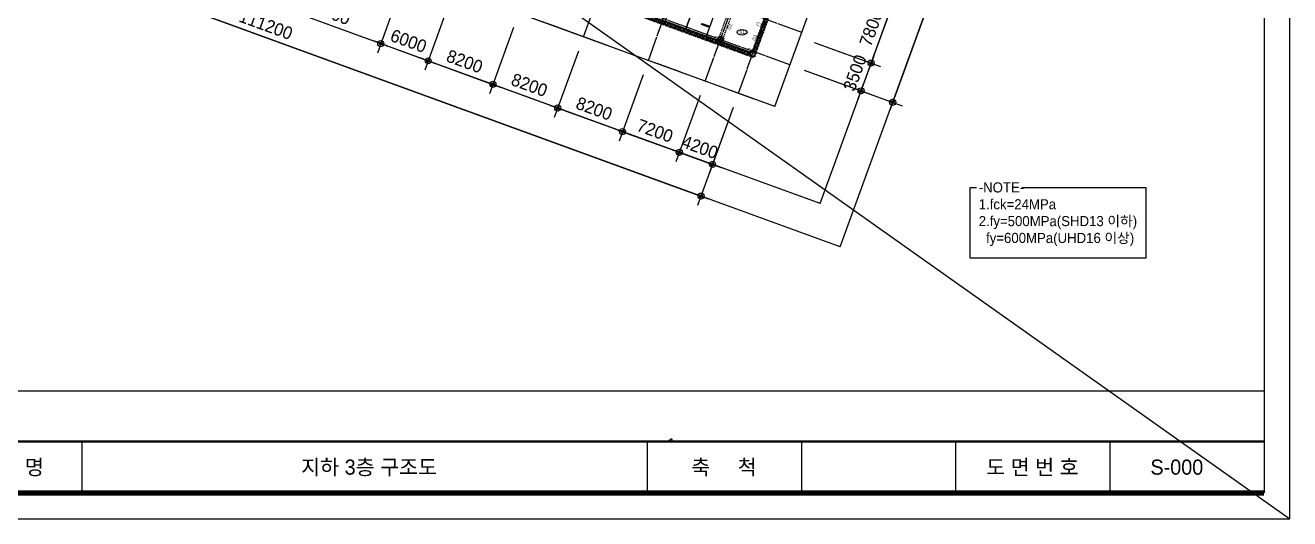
# Model space of a CAD drawing. Extents: x -1102843 to -728745, y -1929973 to -1633103.
# Drawn here: x -1005085 to -854660, y -1929973 to -1871357 of the extents above; entities that cross this region are included whole.
import ezdxf
from ezdxf.enums import TextEntityAlignment as Align

# ---------------------------------------------------------------- set-up
doc = ezdxf.new("R2010")
doc.units = 0
doc.header["$LTSCALE"] = 100
doc.header["$MEASUREMENT"] = 0
for name, pattern in [('CEN', [62, 60, -1, 0, -1]), ('HID', [2.3, 1.5, -0.8]), ('HIDDEN', [0.375, 0.25, -0.125])]:
    doc.linetypes.add(name, pattern=pattern)
doc.layers.get('0').update_dxf_attribs({"linetype": 'CONTINUOUS'})
doc.layers.get('DEFPOINTS').update_dxf_attribs({"color": 114, "linetype": 'CONTINUOUS'})
doc.layers.add('!!0', color=240, linetype='CONTINUOUS', plot=False)
doc.layers.add('DEFPOINT', color=135, linetype='CONTINUOUS', plot=False)
for name, color, linetype in [('!!0-Cen', 174, 'CEN'), ('!!0-COLUMN-N', 2, 'CONTINUOUS'), ('!!0-GIRDER', 3, 'HID'), ('!!0-GIRDER-N', 3, 'CONTINUOUS'), ('!!0-WALL', 2, 'CONTINUOUS'), ('000_주차라인', 251, 'CONTINUOUS'), ('7DIM', 7, 'CONTINUOUS'), ('Dim', 7, 'CONTINUOUS'), ('T-text', 3, 'CONTINUOUS'), ('TITLE-BOX', 5, 'CONTINUOUS'), ('구로구', 8, 'CONTINUOUS'), ('풍세_심의form$0$TEXT', 3, 'CONTINUOUS')]:
    doc.layers.add(name, color=color, linetype=linetype)
doc.layers.add('!!0-하부골조', color=5, linetype='HIDDEN', lineweight=50)
doc.styles.add('굴림', font='gulim.ttc')
doc.styles.add('나눔고딕', font='gulim.ttc')
doc.styles.add('돋움', font='gulim.ttc', dxfattribs={"width": 0.8})
doc.dimstyles.new('DIM1', dxfattribs={"dimscale": 300, "dimtxt": 3, "dimasz": 1, "dimexe": 2, "dimexo": 3, "dimgap": 1.1, "dimtad": 1, "dimdec": 0, "dimdsep": 46, "dimtxsty": '돋움', "dimblk": 'DIMDOT', "dimcen": 1.25, "dimclrd": 256, "dimclre": 7, "dimclrt": 20, "dimadec": 0, "dimazin": 0, "dimtfac": 1, "dimtdec": 0, "dimtix": 1, "dimtmove": 2, "dimatfit": 2, "dimfxl": 1, "dimtolj": 1, "dimarcsym": 0})

# ---------------------------------------------------------------- blocks, each defined once
blk = doc.blocks.new('DIMDOT')
at = {"layer": '7DIM'}
blk.add_line((-1.5, 0), (1.5, 0), dxfattribs=at)
for radius in [0.6, 0.28]:
    blk.add_circle((0, 0), radius, dxfattribs=at)
blk = doc.blocks.new('*D399')
at = {"layer": 'DEFPOINTS', "color": 0, "transparency": 16777216}
for p in [(-1024741, -1841397, 0), (-920247, -1879429, 0), (-924693, -1891645)]:
    blk.add_point(p, dxfattribs=at)
at = {"layer": 'Dim', "color": 7, "lineweight": -2, "transparency": 16777216}
for p, q in [((-1025356, -1843088), (-1029597, -1854740)), ((-920862, -1881121), (-925103, -1892773))]:
    blk.add_line(p, q, dxfattribs=at)
at = {"layer": 'Dim', "lineweight": -2, "transparency": 16777216}
blk.add_line((-1028623, -1853818), (-925257, -1891440), dxfattribs=at)
at = {"layer": 'Dim', "lineweight": -2, "transparency": 16777216, "xscale": 600, "yscale": 600, "zscale": 600}
for p, rotation in [((-1029187, -1853613), 160.0000000027339), ((-924693, -1891645), 340.0000000027339)]:
    blk.add_blockref('DIMDOT', p, dxfattribs=dict(at, rotation=rotation))
at = {"layer": 'Dim', "color": 3, "transparency": 16777216, "insert": (-976457, -1871303), "char_height": 1500, "attachment_point": 5, "rotation": 340, "style": '굴림'}
blk.add_mtext('\\A1;111200', dxfattribs=at)
blk = doc.blocks.new('*D419')
at = {"layer": 'DEFPOINTS', "color": 0, "transparency": 16777216}
for p in [(-912917, -1872770, 0), (-914114, -1876059, 0), (-904460, -1875848)]:
    blk.add_point(p, dxfattribs=at)
at = {"layer": 'Dim', "color": 7, "lineweight": -2, "transparency": 16777216}
for p, q in [((-911226, -1873385), (-903332, -1876258)), ((-912423, -1876674), (-904529, -1879547))]:
    blk.add_line(p, q, dxfattribs=at)
at = {"layer": 'Dim', "lineweight": -2, "transparency": 16777216}
for p, q in [((-904255, -1875284), (-904049, -1874720)), ((-905657, -1879137), (-904460, -1875848)), ((-905862, -1879701), (-906067, -1880264))]:
    blk.add_line(p, q, dxfattribs=at)
at = {"layer": 'Dim', "lineweight": -2, "transparency": 16777216, "xscale": 600, "yscale": 600, "zscale": 600}
for p, rotation in [((-904460, -1875848), 250.0000000027372), ((-905657, -1879137), 70.00000000273717)]:
    blk.add_blockref('DIMDOT', p, dxfattribs=dict(at, rotation=rotation))
at = {"layer": 'Dim', "color": 3, "transparency": 16777216, "insert": (-906384, -1877010), "char_height": 1500, "attachment_point": 5, "rotation": 70, "style": '굴림'}
blk.add_mtext('\\A1;3500', dxfattribs=at)
blk = doc.blocks.new('*D420')
at = {"layer": 'DEFPOINTS', "color": 0, "transparency": 16777216}
for p in [(-910249, -1865440, 0), (-901792, -1868518), (-912917, -1872770, 0)]:
    blk.add_point(p, dxfattribs=at)
at = {"layer": 'Dim', "color": 7, "lineweight": -2, "transparency": 16777216}
for p, q in [((-908558, -1866056), (-900665, -1868929)), ((-911226, -1873385), (-903332, -1876258))]:
    blk.add_line(p, q, dxfattribs=at)
at = {"layer": 'Dim', "lineweight": -2, "transparency": 16777216}
blk.add_line((-904255, -1875284), (-901997, -1869082), dxfattribs=at)
at = {"layer": 'Dim', "lineweight": -2, "transparency": 16777216, "xscale": 600, "yscale": 600, "zscale": 600}
for p, rotation in [((-901792, -1868518), 70.00000000007175), ((-904460, -1875848), 250.0000000000718)]:
    blk.add_blockref('DIMDOT', p, dxfattribs=dict(at, rotation=rotation))
at = {"layer": 'Dim', "color": 3, "transparency": 16777216, "insert": (-904452, -1871700), "char_height": 1500, "attachment_point": 5, "rotation": 70, "style": '굴림'}
blk.add_mtext('\\A1;7800', dxfattribs=at)
blk = doc.blocks.new('*D423')
at = {"layer": 'DEFPOINTS', "color": 0, "transparency": 16777216}
for p in [(-904640, -1850029, 0), (-914114, -1876059, 0), (-901898, -1880505)]:
    blk.add_point(p, dxfattribs=at)
at = {"layer": 'Dim', "color": 7, "lineweight": -2, "transparency": 16777216}
for p, q in [((-902949, -1850645), (-891296, -1854886)), ((-912423, -1876674), (-900770, -1880915))]:
    blk.add_line(p, q, dxfattribs=at)
at = {"layer": 'Dim', "lineweight": -2, "transparency": 16777216}
blk.add_line((-892629, -1855039), (-901693, -1879941), dxfattribs=at)
at = {"layer": 'Dim', "lineweight": -2, "transparency": 16777216, "xscale": 600, "yscale": 600, "zscale": 600}
for p, rotation in [((-892424, -1854475), 70.00000000197927), ((-901898, -1880505), 250.0000000019793)]:
    blk.add_blockref('DIMDOT', p, dxfattribs=dict(at, rotation=rotation))
at = {"layer": 'Dim', "color": 3, "transparency": 16777216, "insert": (-898487, -1867007), "char_height": 1500, "attachment_point": 5, "rotation": 70, "style": '굴림'}
blk.add_mtext('\\A1;27700', dxfattribs=at)
blk = doc.blocks.new('*D424')
at = {"layer": 'DEFPOINTS', "color": 0, "transparency": 16777216}
for p in [(-938665, -1872726, 0), (-930959, -1875530, 0), (-934037, -1883988)]:
    blk.add_point(p, dxfattribs=at)
at = {"layer": 'Dim', "color": 7, "lineweight": -2, "transparency": 16777216}
for p, q in [((-939280, -1874417), (-942153, -1882311)), ((-931575, -1877222), (-934448, -1885115))]:
    blk.add_line(p, q, dxfattribs=at)
at = {"layer": 'Dim', "lineweight": -2, "transparency": 16777216}
blk.add_line((-941179, -1881388), (-934601, -1883782), dxfattribs=at)
at = {"layer": 'Dim', "lineweight": -2, "transparency": 16777216, "xscale": 600, "yscale": 600, "zscale": 600}
for p, rotation in [((-941743, -1881183), 160.0000000027293), ((-934037, -1883988), 340.0000000027292)]:
    blk.add_blockref('DIMDOT', p, dxfattribs=dict(at, rotation=rotation))
at = {"layer": 'Dim', "color": 3, "transparency": 16777216, "insert": (-937408, -1881259), "char_height": 1500, "attachment_point": 5, "rotation": 340, "style": '굴림'}
blk.add_mtext('\\A1;8200', dxfattribs=at)
blk = doc.blocks.new('*D427')
at = {"layer": 'DEFPOINTS', "color": 0, "transparency": 16777216}
for p in [(-930959, -1875530, 0), (-924194, -1877993, 0), (-927272, -1886450)]:
    blk.add_point(p, dxfattribs=at)
at = {"layer": 'Dim', "color": 7, "lineweight": -2, "transparency": 16777216}
for p, q in [((-931575, -1877222), (-934448, -1885115)), ((-924809, -1879684), (-927682, -1887578))]:
    blk.add_line(p, q, dxfattribs=at)
at = {"layer": 'Dim', "lineweight": -2, "transparency": 16777216}
blk.add_line((-933474, -1884193), (-927836, -1886245), dxfattribs=at)
at = {"layer": 'Dim', "lineweight": -2, "transparency": 16777216, "xscale": 600, "yscale": 600, "zscale": 600}
for p, rotation in [((-934037, -1883988), 160.0000000012156), ((-927272, -1886450), 340.0000000012156)]:
    blk.add_blockref('DIMDOT', p, dxfattribs=dict(at, rotation=rotation))
at = {"layer": 'Dim', "color": 3, "transparency": 16777216, "insert": (-930172, -1883893), "char_height": 1500, "attachment_point": 5, "rotation": 340, "style": '굴림'}
blk.add_mtext('\\A1;7200', dxfattribs=at)
blk = doc.blocks.new('*D428')
at = {"layer": 'DEFPOINTS', "color": 0, "transparency": 16777216}
for p in [(-973245, -1860139, 0), (-959714, -1865065, 0), (-962792, -1873522)]:
    blk.add_point(p, dxfattribs=at)
at = {"layer": 'Dim', "color": 7, "lineweight": -2, "transparency": 16777216}
for p, q in [((-973861, -1861831), (-976734, -1869724)), ((-960330, -1866756), (-963203, -1874649))]:
    blk.add_line(p, q, dxfattribs=at)
at = {"layer": 'Dim', "lineweight": -2, "transparency": 16777216}
blk.add_line((-975760, -1868802), (-963356, -1873317), dxfattribs=at)
at = {"layer": 'Dim', "lineweight": -2, "transparency": 16777216, "xscale": 600, "yscale": 600, "zscale": 600}
for p, rotation in [((-976324, -1868597), 160.0000000030312), ((-962792, -1873522), 340.0000000030312)]:
    blk.add_blockref('DIMDOT', p, dxfattribs=dict(at, rotation=rotation))
at = {"layer": 'Dim', "color": 3, "transparency": 16777216, "insert": (-969075, -1869733), "char_height": 1500, "attachment_point": 5, "rotation": 340, "style": '굴림'}
blk.add_mtext('\\A1;14400', dxfattribs=at)
blk = doc.blocks.new('*D429')
at = {"layer": 'DEFPOINTS', "color": 0, "transparency": 16777216}
for p in [(-959714, -1865065, 0), (-954076, -1867117, 0), (-957154, -1875574)]:
    blk.add_point(p, dxfattribs=at)
at = {"layer": 'Dim', "color": 7, "lineweight": -2, "transparency": 16777216}
for p, q in [((-960330, -1866756), (-963203, -1874649)), ((-954691, -1868808), (-957564, -1876701))]:
    blk.add_line(p, q, dxfattribs=at)
at = {"layer": 'Dim', "lineweight": -2, "transparency": 16777216}
blk.add_line((-962228, -1873727), (-957718, -1875369), dxfattribs=at)
at = {"layer": 'Dim', "lineweight": -2, "transparency": 16777216, "xscale": 600, "yscale": 600, "zscale": 600}
for p, rotation in [((-962792, -1873522), 160.0000000028872), ((-957154, -1875574), 340.0000000028872)]:
    blk.add_blockref('DIMDOT', p, dxfattribs=dict(at, rotation=rotation))
at = {"layer": 'Dim', "color": 3, "transparency": 16777216, "insert": (-959490, -1873222), "char_height": 1500, "attachment_point": 5, "rotation": 340, "style": '굴림'}
blk.add_mtext('\\A1;6000', dxfattribs=at)
blk = doc.blocks.new('*D430')
at = {"layer": 'DEFPOINTS', "color": 0, "transparency": 16777216}
for p in [(-954076, -1867117, 0), (-946370, -1869921, 0), (-949448, -1878378)]:
    blk.add_point(p, dxfattribs=at)
at = {"layer": 'Dim', "color": 7, "lineweight": -2, "transparency": 16777216}
for p, q in [((-954691, -1868808), (-957564, -1876701)), ((-946986, -1871613), (-949859, -1879506))]:
    blk.add_line(p, q, dxfattribs=at)
at = {"layer": 'Dim', "lineweight": -2, "transparency": 16777216}
blk.add_line((-956590, -1875779), (-950012, -1878173), dxfattribs=at)
at = {"layer": 'Dim', "lineweight": -2, "transparency": 16777216, "xscale": 600, "yscale": 600, "zscale": 600}
for p, rotation in [((-957154, -1875574), 160.0000000035032), ((-949448, -1878378), 340.0000000035031)]:
    blk.add_blockref('DIMDOT', p, dxfattribs=dict(at, rotation=rotation))
at = {"layer": 'Dim', "color": 3, "transparency": 16777216, "insert": (-952819, -1875650), "char_height": 1500, "attachment_point": 5, "rotation": 340, "style": '굴림'}
blk.add_mtext('\\A1;8200', dxfattribs=at)
blk = doc.blocks.new('*D431')
at = {"layer": 'DEFPOINTS', "color": 0, "transparency": 16777216}
for p in [(-946370, -1869921, 0), (-938665, -1872726, 0), (-941743, -1881183)]:
    blk.add_point(p, dxfattribs=at)
at = {"layer": 'Dim', "color": 7, "lineweight": -2, "transparency": 16777216}
for p, q in [((-946986, -1871613), (-949859, -1879506)), ((-939280, -1874417), (-942153, -1882311))]:
    blk.add_line(p, q, dxfattribs=at)
at = {"layer": 'Dim', "lineweight": -2, "transparency": 16777216}
blk.add_line((-948885, -1878584), (-942307, -1880978), dxfattribs=at)
for p, xscale, yscale, zscale, rotation in [((-949448, -1878378), 600, 600, 600, 160.0000000027268), ((-941743, -1881183), 600.0000000000001, 600.0000000000001, 600.0000000000001, 340.0000000027268)]:
    blk.add_blockref('DIMDOT', p, dxfattribs=dict(at, xscale=xscale, yscale=yscale, zscale=zscale, rotation=rotation))
at = {"layer": 'Dim', "color": 3, "transparency": 16777216, "insert": (-945113, -1878455), "char_height": 1500, "attachment_point": 5, "rotation": 340, "style": '굴림'}
blk.add_mtext('\\A1;8200', dxfattribs=at)
blk = doc.blocks.new('*D436')
at = {"layer": 'DEFPOINTS', "color": 0, "transparency": 16777216}
for p in [(-924194, -1877993, 0), (-920247, -1879429, 0), (-923325, -1887887)]:
    blk.add_point(p, dxfattribs=at)
at = {"layer": 'Dim', "color": 7, "lineweight": -2, "transparency": 16777216}
for p, q in [((-924809, -1879684), (-927682, -1887578)), ((-920862, -1881121), (-923735, -1889014))]:
    blk.add_line(p, q, dxfattribs=at)
at = {"layer": 'Dim', "lineweight": -2, "transparency": 16777216}
for p, q in [((-927836, -1886245), (-928399, -1886040)), ((-927272, -1886450), (-923325, -1887887)), ((-922761, -1888092), (-922197, -1888297))]:
    blk.add_line(p, q, dxfattribs=at)
at = {"layer": 'Dim', "lineweight": -2, "transparency": 16777216, "xscale": 600, "yscale": 600, "zscale": 600}
for p, rotation in [((-927272, -1886450), 340.000000005417), ((-923325, -1887887), 160.000000005417)]:
    blk.add_blockref('DIMDOT', p, dxfattribs=dict(at, rotation=rotation))
at = {"layer": 'Dim', "color": 3, "transparency": 16777216, "insert": (-924816, -1885842), "char_height": 1500, "attachment_point": 5, "rotation": 340, "style": '굴림'}
blk.add_mtext('\\A1;4200', dxfattribs=at)
blk = doc.blocks.new('S-Form')
at = {"color": 2}
for p, q in [((-1675648, -1920800), (-1675648, -1926915)), ((-1657302, -1920800), (-1657302, -1926915)), ((-1638957, -1920800), (-1638957, -1926915)), ((-1620612, -1920800), (-1620612, -1926915))]:
    blk.add_line(p, q, dxfattribs=at)
at = {"layer": 'DEFPOINT', "color": 161}
blk.add_line((-1841275, -1914800), (-1602266, -1914800), dxfattribs=at)
for points in [[(-1847391, -1929973), (-1599208, -1929973), (-1599208, -1754472), (-1847391, -1754472)], [(-1841275, -1757530), (-1602266, -1757530), (-1602266, -1926915), (-1841275, -1926915)]]:
    blk.add_lwpolyline(points, close=True, dxfattribs=at)
at = {"layer": 'DEFPOINT', "color": 129, "linetype": 'Continuous'}
blk.add_lwpolyline([(-1599208, -1754472), (-1847391, -1754472), (-1847391, -1929973), (-1599208, -1929973)], close=True, dxfattribs=at)
at = {"layer": 'TITLE-BOX', "color": 2}
for points, const_width in [([(-1841275, -1920800), (-1602266, -1920800)], 306), ([(-1841275, -1926915), (-1602266, -1926915)], 612)]:
    blk.add_lwpolyline(points, dxfattribs=dict(at, const_width=const_width))
at = {"layer": '구로구'}
blk.add_lwpolyline([(-1673176, -1920800), (-1672761, -1920466), (-1672672, -1920800)], dxfattribs=at)
at = {"layer": '풍세_심의form$0$TEXT', "color": 2}
blk.add_line((-1742914, -1920800), (-1742914, -1926915), dxfattribs=at)
at = {"layer": 'T-text', "style": '굴림'}
for s, p in [('도  면  명', (-1752123, -1923857)), ('축     척', (-1666511, -1923857)), ('도 면 번 호', (-1629820, -1923857))]:
    blk.add_text(s, height=1800, dxfattribs=at).set_placement(p, align=Align.MIDDLE_CENTER)

msp = doc.modelspace()

# ---------------------------------------------------------------- linework, layer by layer
at = {"layer": '!!0', "color": 7}
msp.add_line((-1102843, -1754472.2), (-854660.4, -1929972.8), dxfattribs=at)
at = {"layer": '!!0-Cen', "ltscale": 0.5}
for p, q in [((-938664.8, -1872725.8, 0), (-918759.2, -1818035.6, 0)), ((-930959.3, -1875530.3, 0), (-911053.7, -1820840.2, 0)), ((-912711.8, -1872205.8, 0), (-1045687.7, -1823806.5, 0)), ((-924193.5, -1877992.9, 0), (-904287.9, -1823302.8, 0)), ((-920246.8, -1879429.4, 0), (-900341.2, -1824739.2, 0)), ((-918358, -1880116.8, 0), (-1023951.3, -1841684, 0)), ((-914114.1, -1876058.5, 0), (-987795.4, -1849240.7, 0))]:
    msp.add_line(p, q, dxfattribs=at)
at = {"layer": '!!0-GIRDER'}
for p, q in [((-909010.4, -1848119.1), (-918587, -1874430.5, 0)), ((-908634.6, -1848255.9), (-918211.1, -1874567.3, 0)), ((-915591, -1855088.7, 0), (-922055.2, -1872848.9, 0)), ((-921399.8, -1869586.3, 0), (-922521.8, -1872669.1, 0))]:
    msp.add_line(p, q, dxfattribs=at)
at = {"layer": '!!0-GIRDER', "elevation": 0}
for points in [[(-922832.9, -1873523.6), (-929128.8, -1871232.1)], [(-922696.1, -1873147.8), (-928992, -1870856.2)], [(-918886.2, -1874960.1), (-922363, -1873694.6)], [(-918749.4, -1874584.2), (-922226.2, -1873318.8)]]:
    msp.add_lwpolyline(points, dxfattribs=at)
at = {"layer": '!!0-WALL'}
for p, q in [((-918886.2, -1874960.1, 0), (-1015204.7, -1839903.1, 0)), ((-918211.1, -1874567.3, 0), (-908839.8, -1848819.7)), ((-918783.6, -1874678.2, 0), (-959011, -1860036.6, 0)), ((-918493, -1874464.7, 0), (-917193.4, -1870893.9, 0)), ((-922730.3, -1873241.7, 0), (-922525.1, -1872677.9, 0)), ((-922525.1, -1872677.9, 0), (-922055.2, -1872848.9, 0)), ((-922260.4, -1873412.7, 0), (-922730.3, -1873241.7, 0)), ((-922055.2, -1872848.9, 0), (-922260.4, -1873412.7, 0)), ((-918886.2, -1874960.1, 0), (-918681, -1874396.3, 0)), ((-918416.3, -1875131.1, 0), (-918886.2, -1874960.1, 0)), ((-918681, -1874396.3, 0), (-918211.1, -1874567.3, 0)), ((-918211.1, -1874567.3, 0), (-918416.3, -1875131.1, 0))]:
    msp.add_line(p, q, dxfattribs=at)
at = {"layer": '!!0-하부골조', "ltscale": 4}
for p, q in [((-918886.2, -1874960.1, 0), (-1015204.7, -1839903.1, 0)), ((-918493, -1874464.7, 0), (-907659.5, -1844699.7, 0)), ((-918211.1, -1874567.3, 0), (-907274.9, -1844520.4, 0)), ((-918783.6, -1874678.2, 0), (-959011, -1860036.6, 0)), ((-922730.3, -1873241.7, 0), (-922525.1, -1872677.9, 0)), ((-922525.1, -1872677.9, 0), (-922055.2, -1872848.9, 0)), ((-922260.4, -1873412.7, 0), (-922730.3, -1873241.7, 0)), ((-922055.2, -1872848.9, 0), (-922260.4, -1873412.7, 0)), ((-918886.2, -1874960.1, 0), (-918681, -1874396.3, 0)), ((-918416.3, -1875131.1, 0), (-918886.2, -1874960.1, 0)), ((-918681, -1874396.3, 0), (-918211.1, -1874567.3, 0)), ((-918211.1, -1874567.3, 0), (-918416.3, -1875131.1, 0))]:
    msp.add_line(p, q, dxfattribs=at)
msp.add_lwpolyline([(-886524.7, -1890641.3), (-871764.9, -1890641.3), (-871764.9, -1899013.5), (-892695.3, -1899013.5), (-892695.3, -1890641.3), (-891907.1, -1890641.3)])
msp.add_ellipse((-919815.2, -1872179.7, 0), major_axis=(598, 0), ratio=0.54678528)
at = {"layer": '000_주차라인', "elevation": 0}
for points in [[(-926501.8, -1871762.6), (-924723.3, -1866876.2), (-927166.5, -1865986.9), (-928945, -1870873.3)], [(-924058.6, -1872651.8), (-922280.1, -1867765.4), (-924723.3, -1866876.2), (-926501.8, -1871762.6)], [(-924570.8, -1871135.2), (-923772.1, -1871425.9), (-923823.4, -1871566.9), (-924622.1, -1871276.1)]]:
    msp.add_lwpolyline(points, close=True, dxfattribs=at)
at = {"layer": 'DEFPOINT', "linetype": 'Continuous'}
for p, q in [((-915914.8, -1881006.1, 0), (-1048890.7, -1832606.8, 0)), ((-915914.8, -1881006.1, 0), (-898545.6, -1833284.6, 0)), ((-910535.8, -1892541.5, 0), (-889545.6, -1834871.5, 0)), ((-908145.1, -1897668.3, 0), (-885545.6, -1835576.8, 0)), ((-910535.8, -1892541.5, 0), (-1060426.1, -1837985.8, 0)), ((-908145.1, -1897668.3, 0), (-1065553, -1840376.5, 0))]:
    msp.add_line(p, q, dxfattribs=at)

# ---------------------------------------------------------------- block references
msp.add_blockref('S-Form', (744547.7, 0))

# ---------------------------------------------------------------- texts
at = {"layer": '!!0-COLUMN-N', "style": '굴림'}
for p in [(-917828, -1871432.7, 0), (-922894.4, -1873072.6, 0), (-918947.7, -1874509.1, 0)]:
    msp.add_text('C1', height=400, rotation=340, dxfattribs=at).set_placement(p, align=Align.CENTER)
at = {"layer": '!!0-GIRDER-N', "style": '굴림'}
for p in [(-921076.6, -1871582.3), (-918127.7, -1872884.9, 0)]:
    msp.add_text('G1', height=400, rotation=70, dxfattribs=at).set_placement(p, align=Align.CENTER)
at = {"style": '굴림'}
msp.add_text('S1', height=400, dxfattribs=at).set_placement((-919797.4, -1872368.3, 0), align=Align.CENTER)
for s, p in [('-NOTE-', (-891659, -1891216.2)), ('1.fck=24MPa', (-891659, -1893216.2)), ('2.fy=500MPa(SHD13 이하)', (-891659, -1895216.2)), ('  fy=600MPa(UHD16 이상)', (-891659, -1897216.2))]:
    msp.add_text(s, height=1200, dxfattribs=at).set_placement(p)
at = {"layer": 'T-text', "style": '굴림'}
msp.add_text('지하 3층 구조도', height=1800, dxfattribs=at).set_placement((-964177.4, -1923845.8), align=Align.MIDDLE_CENTER)
msp.add_text('S-000', height=1800, dxfattribs=at).set_placement((-871231.2, -1923845.8), align=Align.MIDDLE_LEFT)

# ---------------------------------------------------------------- dimensions: what is measured, and where the dimension line sits
at = {"layer": 'Dim'}
for p1, p2, distance, picture, middle in [((-1024740.6, -1841396.7, 0), (-920246.8, -1879429.4, 0), -13000, '*D399', (-976457.4, -1871303.1)), ((-904640.1, -1850029, 0), (-914114.1, -1876058.5, 0), 13000, '*D423', (-898487, -1867007.4)), ((-973245.5, -1860139.4, 0), (-959713.9, -1865064.5, 0), -9000, '*D428', (-969075.3, -1869733.3)), ((-959713.9, -1865064.5, 0), (-954075.7, -1867116.6, 0), -9000, '*D429', (-959490.4, -1873221.9)), ((-912917, -1872769.6, 0), (-910249.2, -1865440, 0), -8999.8, '*D420', (-904452, -1871700.3)), ((-954075.7, -1867116.6, 0), (-946370.3, -1869921.2, 0), -9000, '*D430', (-952818.6, -1875650.2)), ((-946370.3, -1869921.2, 0), (-938664.8, -1872725.8, 0), -9000, '*D431', (-945113.1, -1878454.8)), ((-938664.8, -1872725.8, 0), (-930959.3, -1875530.3, 0), -9000, '*D424', (-937407.6, -1881259.4)), ((-914114.1, -1876058.5, 0), (-912917, -1872769.6, 0), -9000, '*D419', (-906384.2, -1877009.6)), ((-930959.3, -1875530.3, 0), (-924193.5, -1877992.9, 0), -9000, '*D427', (-930172, -1883892.9)), ((-924193.5, -1877992.9, 0), (-920246.8, -1879429.4, 0), -9000, '*D436', (-924815.7, -1885842.4))]:
    dim = msp.add_aligned_dim(p1=p1, p2=p2, distance=distance, dimstyle='DIM1', override={"dimscale": 600, "dimtxt": 2.5, "dimtxsty": '나눔고딕', "dimclrt": 3}, dxfattribs=at)
    dim.commit()
    dim.dimension.update_dxf_attribs({"geometry": picture, "text_midpoint": middle})

doc.saveas('drawing.dxf')
